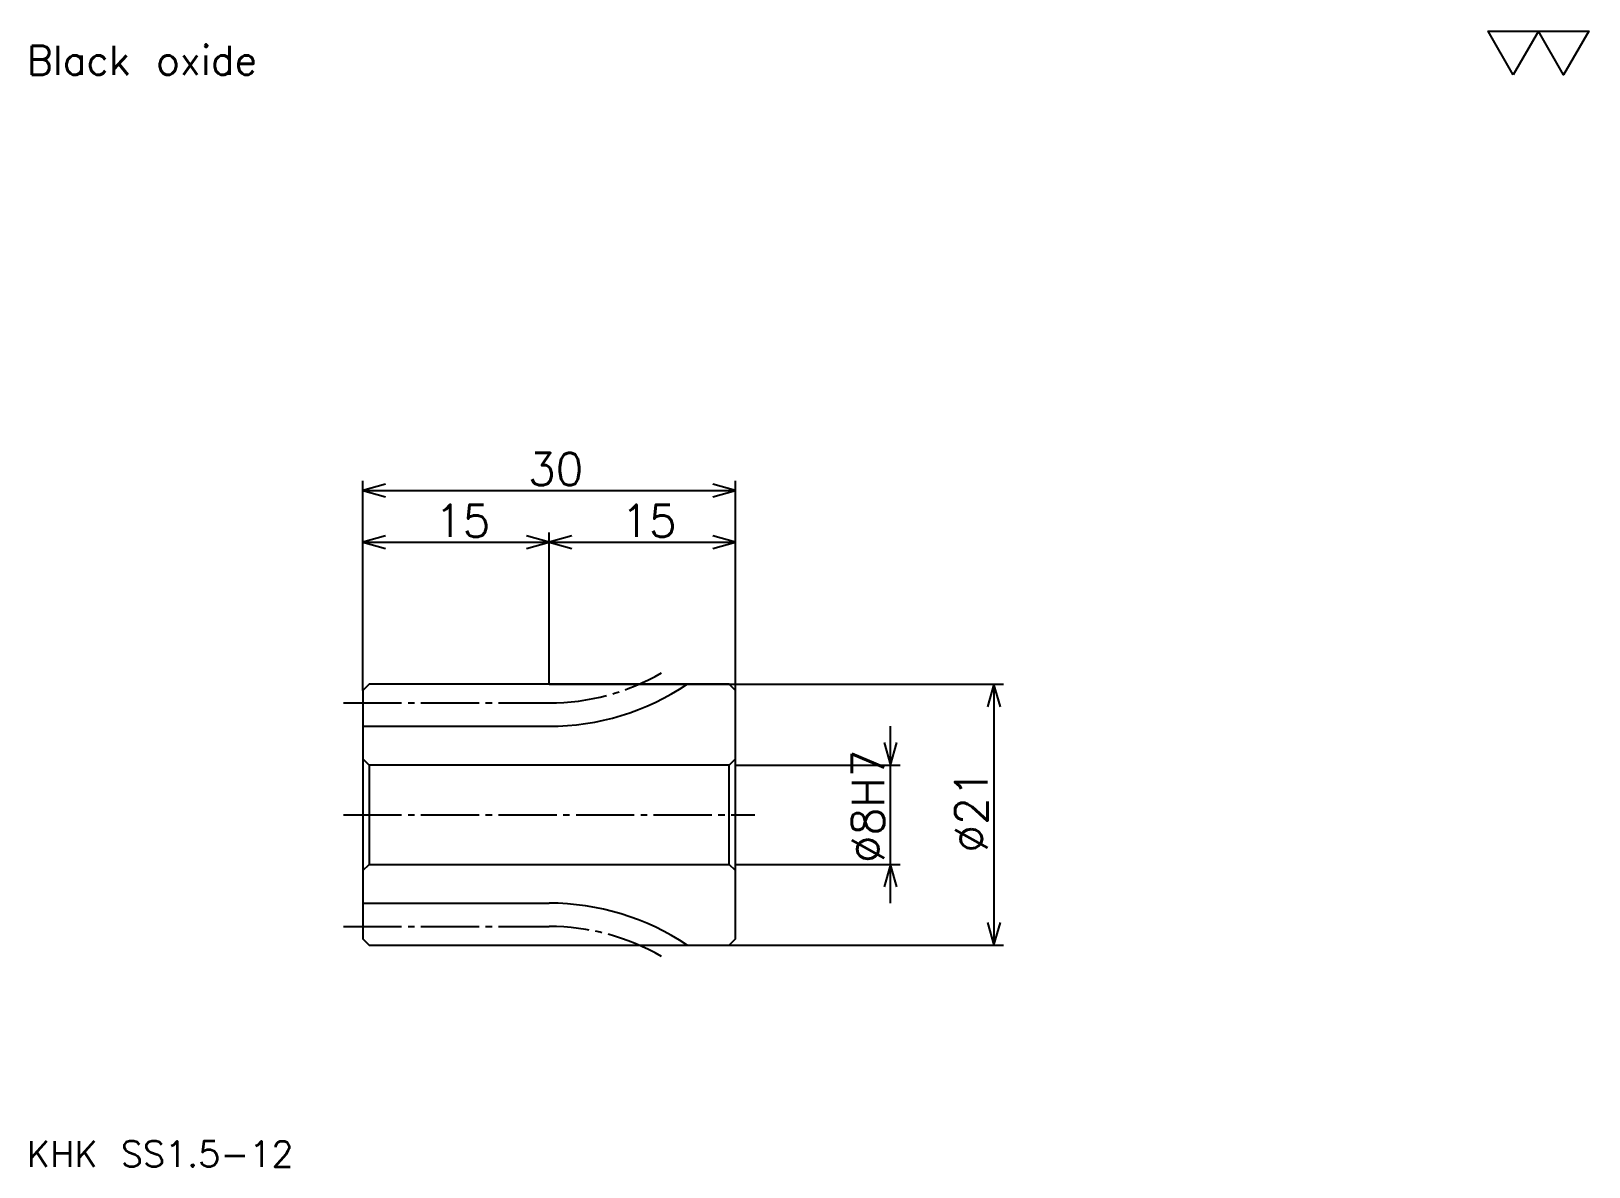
# Model space of a CAD drawing. Extents: x 6 to 131, y 6 to 97.
import ezdxf

# ---------------------------------------------------------------- set-up
doc = ezdxf.new("R2010")
doc.units = 0
doc.linetypes.add('DASHDOT', pattern=[6.244897, 4.683673, -0.520408, 0.520408, -0.520408])
doc.layers.get('0').update_dxf_attribs({"linetype": 'CONTINUOUS'})
doc.layers.add('DASHDOT', color=6, linetype='DASHDOT')
doc.styles.add('KANJI', font='TXT', dxfattribs={"bigfont": 'BIGFONT'})

msp = doc.modelspace()

# ---------------------------------------------------------------- linework, layer by layer
at = {"color": 5}
for p, q in [((32.265305, 44.586735), (32.265305, 60.979591)), ((62.265305, 44.586735), (62.265305, 60.979591)), ((32.265305, 60.198978), (62.265305, 60.198978)), ((47.265305, 44.586735), (47.265305, 56.816326)), ((32.265305, 56.035713), (47.265305, 56.035713)), ((47.265305, 56.035713), (62.265305, 56.035713)), ((32.265305, 44.086735), (32.265305, 44.586735)), ((47.265305, 44.586735), (62.265305, 44.586735)), ((62.265305, 44.586735), (83.862244, 44.586735)), ((62.265305, 44.086735), (62.265305, 44.586735)), ((83.081635, 44.586735), (83.081635, 23.586735)), ((74.755096, 26.964287), (74.755096, 41.209183)), ((62.265305, 38.086735), (75.535713, 38.086735)), ((62.265305, 30.086735), (75.535713, 30.086735)), ((47.265305, 23.586735), (62.265305, 23.586735)), ((62.265305, 23.586735), (83.862244, 23.586735))]:
    msp.add_line(p, q, dxfattribs=at)
at = {"color": 4}
for p, q in [((32.265305, 41.211735), (47.265305, 41.211735)), ((62.265305, 38.586735), (61.765305, 38.086735)), ((32.265305, 29.586735), (32.765305, 30.086735)), ((62.265305, 29.586735), (61.765305, 30.086735)), ((32.265305, 26.961735), (47.265305, 26.961735))]:
    msp.add_line(p, q, dxfattribs=at)
at = {"color": 7}
msp.add_lwpolyline([(124.897957, 93.67347), (122.868362, 97.191429), (130.986725, 97.191429), (128.957138, 93.67347), (126.927551, 97.191429), (124.897957, 93.67347)], dxfattribs=at)
at = {"color": 5}
for points in [[(34.086735, 60.719387), (32.265305, 60.198978), (34.086735, 59.67857)], [(60.443878, 59.67857), (62.265305, 60.198978), (60.443878, 60.719387)], [(34.086735, 56.556122), (32.265305, 56.035713), (34.086735, 55.515305)], [(45.443878, 55.515305), (47.265305, 56.035713), (45.443878, 56.556122)], [(49.086731, 56.556122), (47.265305, 56.035713), (49.086731, 55.515305)], [(60.443878, 55.515305), (62.265305, 56.035713), (60.443878, 56.556122)], [(83.602036, 42.765305), (83.081635, 44.586735), (82.561218, 42.765305)], [(74.234695, 39.908165), (74.755096, 38.086735), (75.275513, 39.908165)], [(75.275513, 28.265306), (74.755096, 30.086735), (74.234695, 28.265306)], [(82.561218, 25.408163), (83.081635, 23.586735), (83.602036, 25.408163)]]:
    msp.add_lwpolyline(points, dxfattribs=at)
at = {"color": 4}
for points in [[(47.265305, 44.586735), (47.265305, 44.586735), (32.765305, 44.586735), (32.265305, 44.086735), (32.265305, 29.586735)], [(32.265305, 29.586735), (32.265305, 24.086735), (32.765305, 23.586735), (47.265305, 23.586735), (47.265305, 23.586735), (47.265305, 23.586735), (61.765305, 23.586735), (62.265305, 24.086735), (62.265305, 44.086735), (61.765305, 44.586735), (47.265305, 44.586735), (47.265305, 44.586735)], [(32.265305, 38.586735), (32.765305, 38.086735), (32.765305, 30.086735), (61.765305, 30.086735), (61.765305, 38.086735), (32.765305, 38.086735)]]:
    msp.add_lwpolyline(points, dxfattribs=at)
for centre, start, end in [((47.265305, 61.211735), 270, 303.77264079), ((47.265305, 6.961735), 56.22735921, 90)]:
    msp.add_arc(centre, 20, start, end, dxfattribs=at)
at = {"layer": 'DASHDOT', "color": 7}
for p, q in [((30.704081, 43.086735), (47.265305, 43.086735)), ((30.704081, 34.086735), (63.82653, 34.086735)), ((30.704081, 25.086735), (47.265305, 25.086735))]:
    msp.add_line(p, q, dxfattribs=at)
for centre, start, end in [((47.265305, 61.211735), 270, 300.00000045), ((47.265305, 6.961735), 59.99999955, 90)]:
    msp.add_arc(centre, 18.125, start, end, dxfattribs=at)

# ---------------------------------------------------------------- texts
at = {"color": 7, "style": 'KANJI'}
for s, height, p in [('Black oxide', 2.341837, (5.204082, 93.67347)), ('30', 2.602041, (45.573978, 60.615303)), ('15', 2.602041, (38.073978, 56.452042)), ('15', 2.602041, (53.073978, 56.452042)), ('KHK SS1.5-12', 2.081633, (5.204082, 5.72449))]:
    msp.add_text(s, height=height, dxfattribs=at).set_placement(p)
for s, p in [('%%c8H7', (74.234695, 30.183674)), ('%%c21', (82.561218, 31.029337))]:
    msp.add_text(s, height=2.602041, rotation=90, dxfattribs=at).set_placement(p)

doc.saveas('drawing.dxf')
